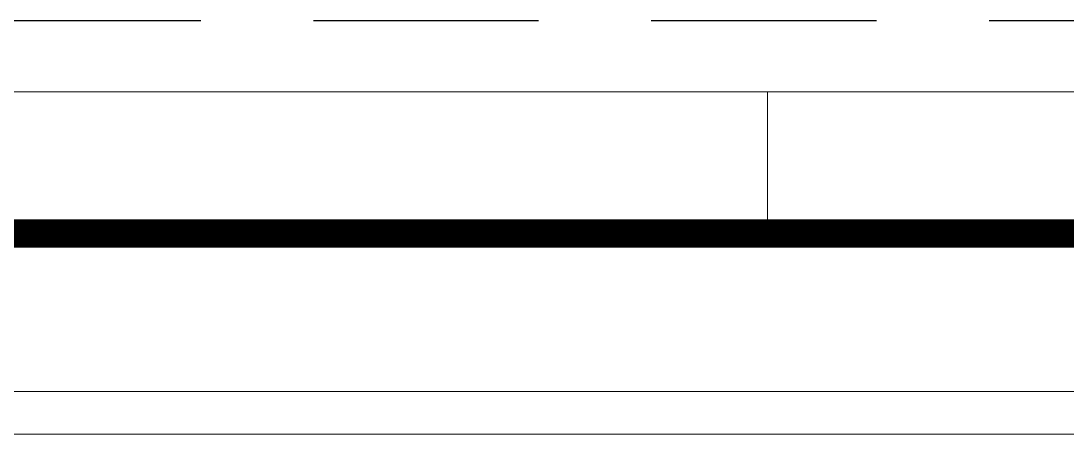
# Model space of a CAD drawing. Header units: millimetres. Extents: x 6597 to 20911, y -10306 to -132.
# Drawn here: x 10438.6 to 10807.4, y -277.8 to -132 of the extents above; entities that cross this region are included whole.
import ezdxf

# ---------------------------------------------------------------- set-up
doc = ezdxf.new("R2010")
doc.units = ezdxf.units.MM
doc.header["$LTSCALE"] = 25
doc.header["$MEASUREMENT"] = 0
doc.linetypes.add('HIDDEN2', pattern=[4.7625, 3.175, -1.5875])
doc.layers.add('MAAI - ALVENARIA', color=7, linetype='Continuous', lineweight=0)
doc.layers.add('TEXTO', color=7, linetype='Continuous', lineweight=30)

msp = doc.modelspace()

# ---------------------------------------------------------------- linework, layer by layer
at = {"linetype": 'HIDDEN2'}
msp.add_line((15621.73, -131.97), (9626.73, -131.97), dxfattribs=at)
at = {"lineweight": 0}
for p, q in [((9651.73, -156.97), (15596.73, -156.97)), ((10701.73, -206.97), (10701.73, -156.97))]:
    msp.add_line(p, q, dxfattribs=at)
at = {"layer": 'MAAI - ALVENARIA'}
for p, q in [((9886.39, -262.79), (15135.93, -262.79)), ((15135.93, -277.79), (9886.39, -277.79))]:
    msp.add_line(p, q, dxfattribs=at)
at = {"layer": 'TEXTO', "color": 7, "const_width": 10}
msp.add_lwpolyline([(15546.73, -206.97), (9776.73, -206.97), (9776.73, -4311.97), (15546.73, -4311.97)], close=True, dxfattribs=at)

doc.saveas('drawing.dxf')
